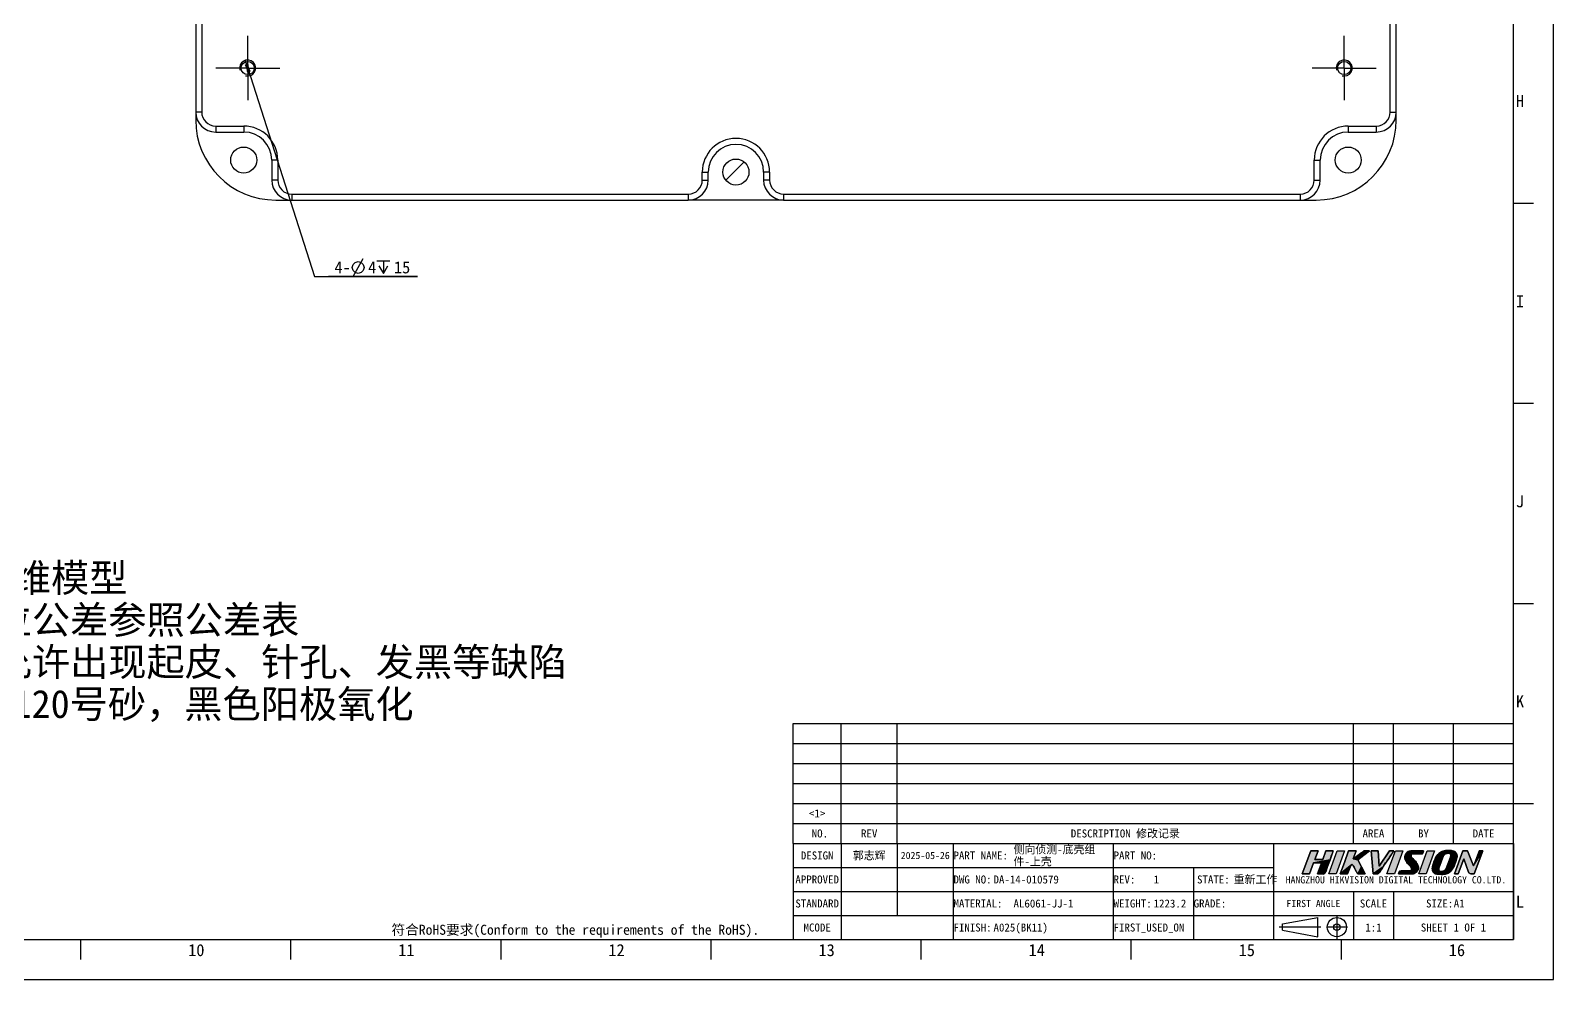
# Model space of a CAD drawing. Header units: millimetres. Extents: x 0 to 841, y 0 to 594.
# Drawn here: x 460.4 to 841, y 0 to 237.1 of the extents above; entities that cross this region are included whole.
import ezdxf
from ezdxf.enums import TextEntityAlignment as Align

# ---------------------------------------------------------------- set-up
doc = ezdxf.new("R2010")
doc.units = ezdxf.units.MM
doc.header["$LTSCALE"] = 46.255
doc.linetypes.add('CENTER', pattern=[0.6, 0.375, -0.075, 0.075, -0.075])
doc.linetypes.add('PHANTOM', pattern=[0.8, 0.45, -0.05, 0.1, -0.05, 0.1, -0.05])
doc.layers.get('0').update_dxf_attribs({"linetype": 'CONTINUOUS'})
for name, color, linetype in [('03_ALL_AXES', 7, 'CONTINUOUS'), ('09_ALL_ROUNDS', 7, 'CONTINUOUS'), ('10_ALL_CHAMFER', 7, 'CONTINUOUS'), ('11_ALL_COSMETICS', 7, 'CONTINUOUS'), ('20_ALL_FEATURES', 7, 'CONTINUOUS'), ('50_ALL_DETAILS', 7, 'CONTINUOUS'), ('51__DRAFT_DIMS', 7, 'CONTINUOUS'), ('DEFAULT_1', 7, 'CENTER')]:
    doc.layers.add(name, color=color, linetype=linetype)
doc.styles.get("Standard").update_dxf_attribs({"font": 'simfang.ttf'})
doc.styles.add('TEXTSTYLE_2', font='simfang.ttf')
doc.styles.add('TEXTSTYLE_4', font='simfang.ttf')
doc.styles.add('TEXTSTYLE_5', font='simfang.ttf')
doc.styles.add('TEXTSTYLE_6', font='simfang.ttf')
doc.dimstyles.new('DIMSTYLE_7', dxfattribs={"dimtxt": 3, "dimasz": 3, "dimexe": 2.5, "dimexo": 0.5, "dimtad": 1, "dimdsep": 46, "dimtxsty": 'Standard', "dimblk": '_FILLED', "dimblk1": '_FILLED', "dimblk2": '_FILLED', "dimcen": 0.09, "dimclrt": 3, "dimazin": 2, "dimtp": 0.1, "dimtm": 0.1, "dimtfac": 1, "dimtmove": 0, "dimatfit": 2, "dimldrblk": '_FILLED', "dimfxl": 0, "dimtolj": 1, "dimarcsym": 0})

# ---------------------------------------------------------------- blocks, each defined once
blk = doc.blocks.new('LOGO_BL0', base_point=(800.77, 29.27))
for color, points in [(1, [(783.32, 29.97), (784.11, 32.15), (785.95, 32.14), (785.16, 29.95), (781.06, 29.12), (780.04, 26.39), (778.2, 26.39), (780.33, 32.15), (782.18, 32.15), (781.38, 29.98)]), (1, [(790.93, 30.14), (790.94, 30.14), (790.95, 30.15), (790.95, 30.15), (790.96, 30.15), (790.97, 30.15), (792.12, 29.93), (793.03, 28.16), (792.07, 26.45), (792.04, 26.48), (792.02, 26.5), (791.98, 26.55), (791.95, 26.59), (791.92, 26.63), (791.89, 26.68), (791.81, 26.82), (791.72, 26.96), (791.62, 27.14), (791.52, 27.32), (791.43, 27.51), (791.34, 27.7), (791.25, 27.89), (791.14, 28.12), (791.02, 28.34), (790.97, 28.43), (790.92, 28.51), (790.86, 28.59), (790.8, 28.66), (790.78, 28.68), (790.76, 28.69), (790.74, 28.7), (790.72, 28.71), (790.7, 28.72), (790.68, 28.73), (790.66, 28.73), (790.63, 28.73), (790.61, 28.72), (790.59, 28.72), (790.57, 28.71), (790.55, 28.7), (790.52, 28.69), (790.49, 28.67), (787.68, 26.38), (788.74, 29.26), (789.8, 32.15), (790.73, 32.15), (791.65, 32.15), (790.91, 30.15), (790.92, 30.15)]), (1, [(795.01, 32.15), (793.56, 31.04), (792.12, 29.93), (790.97, 30.15), (790.98, 30.15), (790.99, 30.16), (790.99, 30.16), (791.01, 30.17), (791.02, 30.17), (791.03, 30.18), (791.2, 30.29), (791.36, 30.42), (791.52, 30.54), (791.96, 30.88), (792.39, 31.21), (792.81, 31.54), (793.22, 31.86), (793.59, 32.15), (794.3, 32.15)]), (7, [(798.8, 28.74), (798.44, 28.19), (795.9, 26.38), (795.4, 32.16), (797.15, 32.15), (797.46, 28.34), (799.98, 32.14), (801.1, 32.14), (800.71, 31.57), (799.81, 30.25)]), (7, [(805.43, 30.71), (805.46, 30.65), (803.84, 30.55), (803.85, 30.69), (805.41, 30.77)]), (7, [(805.49, 30.6), (805.52, 30.54), (803.85, 30.4), (803.84, 30.55), (805.46, 30.65)]), (7, [(805.4, 30.83), (805.41, 30.77), (803.85, 30.69), (803.86, 30.82), (805.39, 30.9)]), (7, [(805.6, 30.45), (805.78, 30.27), (805.96, 30.1), (806.13, 29.92), (806.31, 29.74), (806.48, 29.55), (806.64, 29.36), (806.79, 29.17), (806.92, 28.96), (807.04, 28.74), (804.93, 28.57), (804.66, 28.86), (804.51, 29.03), (804.37, 29.21), (804.23, 29.39), (804.15, 29.52), (804.07, 29.66), (804, 29.79), (803.94, 29.94), (803.9, 30.09), (803.87, 30.24), (803.85, 30.4), (805.52, 30.54), (805.56, 30.49)]), (7, [(805.39, 30.96), (805.39, 30.9), (803.86, 30.82), (803.89, 30.95), (805.41, 31.08), (805.39, 31.02)]), (7, [(805.43, 31.13), (805.41, 31.08), (803.89, 30.95), (803.93, 31.08), (805.45, 31.17)]), (7, [(805.48, 31.22), (805.45, 31.17), (803.93, 31.08), (803.97, 31.21), (805.6, 31.32), (805.56, 31.29), (805.52, 31.26)]), (7, [(805.66, 31.36), (805.6, 31.32), (803.97, 31.21), (804.03, 31.33), (805.96, 31.42), (805.9, 31.42), (805.84, 31.41), (805.77, 31.4), (805.71, 31.38)]), (7, [(805.23, 32.13), (805.32, 32.13), (808.53, 32.13), (808.4, 31.78), (808.26, 31.43), (806.02, 31.43), (805.96, 31.42), (804.03, 31.33), (804.1, 31.44), (804.18, 31.55), (804.27, 31.65), (804.36, 31.74), (804.46, 31.82), (804.58, 31.89), (804.7, 31.96), (804.83, 32.02), (804.96, 32.06), (805.05, 32.09), (805.14, 32.11)]), (7, [(813.41, 30.68), (813.36, 30.58), (812.85, 29.2), (812.35, 27.82), (810.71, 27.75), (810.73, 28.02), (810.77, 28.28), (810.83, 28.55), (810.98, 29.1), (811.17, 29.63), (811.39, 30.13), (811.51, 30.38), (811.64, 30.62), (813.51, 30.88), (813.46, 30.78)]), (7, [(813.57, 30.97), (813.51, 30.88), (811.64, 30.62), (811.84, 30.92), (813.7, 31.15), (813.63, 31.06)]), (7, [(813.78, 31.23), (813.7, 31.15), (811.84, 30.92), (812.07, 31.21), (814.09, 31.45), (814.01, 31.41), (813.94, 31.36), (813.86, 31.31)]), (7, [(814.18, 31.49), (814.09, 31.45), (812.07, 31.21), (812.33, 31.47), (814.44, 31.53), (814.35, 31.53), (814.27, 31.51)]), (7, [(816.6, 31.72), (816.69, 31.6), (812.33, 31.47), (812.63, 31.71), (816.5, 31.82)]), (7, [(814.9, 31.54), (814.44, 31.53), (812.33, 31.47), (816.69, 31.6), (816.77, 31.48), (816.83, 31.32), (816.87, 31.15), (816.89, 30.97), (816.89, 30.79), (816.88, 30.61), (816.86, 30.43), (814.15, 27.74), (815.24, 30.58), (815.26, 30.67), (815.29, 30.75), (815.31, 30.84), (815.32, 30.93), (815.32, 30.99), (815.32, 31.05), (815.32, 31.12), (815.31, 31.18), (815.3, 31.24), (815.28, 31.28), (815.27, 31.32), (815.25, 31.36), (815.22, 31.39), (815.19, 31.43), (815.16, 31.46), (815.12, 31.48), (815.08, 31.5), (815.04, 31.52), (814.99, 31.53), (814.95, 31.54)]), (7, [(816.37, 31.92), (816.5, 31.82), (812.63, 31.71), (812.97, 31.91), (816.07, 32.07), (816.22, 32)]), (7, [(815.69, 32.17), (815.88, 32.13), (816.07, 32.07), (812.97, 31.91), (813.33, 32.07), (813.67, 32.17), (815.49, 32.21)]), (7, [(814.74, 32.27), (815.12, 32.25), (815.49, 32.21), (813.67, 32.17), (814.02, 32.23), (814.38, 32.26)]), (7, [(819.48, 32.17), (820.96, 28.43), (823.34, 32.17), (821.2, 26.4), (820.3, 26.4), (820.26, 26.4), (820.22, 26.41), (820.18, 26.42), (820.14, 26.44), (820.1, 26.46), (820.06, 26.48), (820.03, 26.51), (819.99, 26.54), (819.96, 26.57), (819.93, 26.6), (819.9, 26.63), (819.87, 26.68), (819.84, 26.73), (819.81, 26.77), (819.79, 26.82), (819.77, 26.87), (818.56, 30.17), (817.19, 26.39), (816.22, 26.39), (818.3, 32.17)]), (1, [(781.06, 29.12), (785.16, 29.95), (784.56, 28.28), (781.99, 26.38), (783.01, 29.11)]), (1, [(783.64, 26.39), (783.6, 26.37), (781.99, 26.38), (784.56, 28.28), (784.36, 27.74), (784.18, 27.19), (784.16, 27.11), (784.13, 27.03), (784.09, 26.94), (784.06, 26.86), (784.02, 26.79), (783.97, 26.71), (783.92, 26.64), (783.87, 26.57), (783.8, 26.5), (783.77, 26.47), (783.74, 26.45), (783.71, 26.42), (783.68, 26.4)]), (1, [(790.35, 28.51), (789.53, 26.38), (788.6, 26.38), (787.68, 26.38), (790.49, 28.67), (790.47, 28.64), (790.44, 28.62), (790.42, 28.59), (790.39, 28.56), (790.37, 28.54)]), (1, [(792.07, 26.45), (793.03, 28.16), (793.95, 26.38), (792.29, 26.38), (792.25, 26.39), (792.21, 26.39), (792.17, 26.4), (792.14, 26.41), (792.1, 26.43)]), (7, [(797.17, 26.43), (797.09, 26.38), (795.9, 26.38), (798.44, 28.19), (798.09, 27.62), (797.99, 27.45), (797.88, 27.27), (797.76, 27.11), (797.64, 26.94), (797.51, 26.78), (797.38, 26.63), (797.31, 26.56), (797.24, 26.49)]), (7, [(806.69, 26.8), (806.58, 26.71), (802.22, 26.4), (802.35, 26.76), (806.95, 27.08), (806.87, 26.98), (806.78, 26.88)]), (7, [(805.89, 26.4), (805.78, 26.4), (802.22, 26.4), (806.58, 26.71), (806.46, 26.63), (806.34, 26.56), (806.21, 26.5), (806.1, 26.46), (806, 26.42)]), (7, [(804.37, 27.13), (805.03, 27.13), (806.95, 27.08), (802.35, 26.76), (802.49, 27.12)]), (7, [(807.11, 28.59), (807.17, 28.44), (807.21, 28.28), (807.24, 28.13), (807.25, 27.97), (807.24, 27.83), (807.22, 27.69), (807.18, 27.55), (807.14, 27.42), (807.08, 27.29), (807.02, 27.18), (806.95, 27.08), (805.03, 27.13), (805.08, 27.14), (805.13, 27.14), (805.18, 27.15), (805.23, 27.17), (805.28, 27.19), (805.33, 27.21), (805.37, 27.25), (805.4, 27.28), (805.44, 27.33), (805.46, 27.37), (805.48, 27.42), (805.5, 27.48), (805.51, 27.53), (805.51, 27.59), (805.51, 27.66), (805.51, 27.72), (805.49, 27.78), (805.48, 27.85), (805.45, 27.91), (805.42, 27.99), (805.37, 28.07), (805.32, 28.15), (805.27, 28.22), (805.21, 28.29), (804.93, 28.57), (807.04, 28.74)]), (7, [(812.34, 27.77), (812.33, 27.74), (810.72, 27.47), (810.71, 27.75), (812.35, 27.82), (812.34, 27.81), (812.34, 27.81), (812.34, 27.8)]), (7, [(812.31, 27.48), (812.32, 27.46), (810.76, 27.24), (810.72, 27.47), (812.33, 27.74), (812.32, 27.7), (812.32, 27.68), (812.32, 27.66), (812.32, 27.63), (812.31, 27.6), (812.31, 27.57), (812.31, 27.53), (812.31, 27.5)]), (7, [(812.36, 27.25), (812.37, 27.23), (810.83, 27.02), (810.76, 27.24), (812.32, 27.46), (812.32, 27.43), (812.32, 27.41), (812.32, 27.39), (812.33, 27.37), (812.33, 27.35), (812.33, 27.33), (812.34, 27.32), (812.34, 27.3), (812.35, 27.29), (812.35, 27.27), (812.36, 27.26)]), (7, [(812.59, 27.02), (812.6, 27.02), (810.93, 26.82), (810.83, 27.02), (812.37, 27.23), (812.37, 27.22), (812.38, 27.21), (812.38, 27.2), (812.39, 27.19), (812.39, 27.18), (812.4, 27.17), (812.41, 27.16), (812.41, 27.15), (812.42, 27.14), (812.43, 27.14), (812.43, 27.13), (812.44, 27.12), (812.45, 27.11), (812.46, 27.1), (812.47, 27.09), (812.48, 27.08), (812.49, 27.08), (812.5, 27.07), (812.51, 27.06), (812.52, 27.06), (812.53, 27.05), (812.54, 27.04), (812.55, 27.04), (812.56, 27.03), (812.58, 27.03)]), (7, [(813.08, 26.99), (813.1, 26.99), (813.11, 26.99), (815.14, 26.93), (814.92, 26.75), (814.68, 26.6), (814.47, 26.5), (811.43, 26.41), (811.24, 26.51), (811.07, 26.64), (810.93, 26.82), (812.6, 27.02), (812.62, 27.01), (812.63, 27.01), (812.65, 27.01), (812.66, 27), (812.68, 27), (812.69, 27), (812.71, 27), (812.73, 26.99), (812.74, 26.99), (812.76, 26.99), (812.78, 26.99), (812.79, 26.99), (812.84, 26.99), (812.91, 26.99), (812.97, 26.99), (813.01, 26.99), (813.02, 26.99), (813.06, 26.99), (813.07, 26.99), (813.07, 26.99)]), (7, [(813.24, 27.01), (815.34, 27.12), (815.14, 26.93), (813.11, 26.99), (813.13, 26.99), (813.14, 27), (813.19, 27), (813.21, 27.01)]), (7, [(815.86, 27.81), (815.7, 27.57), (815.53, 27.34), (815.34, 27.12), (813.24, 27.01), (813.26, 27.02), (813.29, 27.02), (813.32, 27.03), (813.36, 27.04), (813.39, 27.06), (813.42, 27.07), (813.46, 27.08), (813.5, 27.1), (813.55, 27.13), (813.6, 27.15), (813.64, 27.18), (813.69, 27.2), (813.72, 27.23), (813.76, 27.25), (813.79, 27.28), (813.83, 27.3), (813.86, 27.33), (813.88, 27.35), (813.91, 27.38), (813.93, 27.4), (813.96, 27.43), (813.98, 27.45), (814, 27.47), (814.01, 27.5), (814.03, 27.52), (814.05, 27.54), (814.06, 27.57), (814.08, 27.59), (814.09, 27.62), (814.11, 27.64), (814.12, 27.67), (814.13, 27.69), (814.13, 27.7), (814.14, 27.72), (814.15, 27.74), (816.86, 30.43), (816.79, 30.1), (816.71, 29.77), (816.61, 29.46), (816.49, 29.15), (816.37, 28.84), (816.26, 28.58), (816.14, 28.32), (816.01, 28.06)]), (7, [(814.25, 26.42), (814.02, 26.36), (813.79, 26.31), (813.52, 26.28), (813.24, 26.27), (812.96, 26.27), (812.09, 26.29), (811.87, 26.31), (811.65, 26.35), (811.43, 26.41), (814.47, 26.5)])]:
    blk.add_hatch(color=color).paths.add_polyline_path(points)
at = {"color": 1}
for p, q in [((780.33, 32.15), (778.2, 26.39)), ((782.18, 32.15), (780.33, 32.15)), ((781.38, 29.98), (782.18, 32.15)), ((784.11, 32.15), (783.32, 29.97)), ((785.95, 32.14), (784.11, 32.15)), ((784.82, 26.38), (786.94, 32.15)), ((788.79, 32.15), (786.67, 26.38)), ((786.94, 32.15), (788.79, 32.15)), ((789.8, 32.15), (788.74, 29.26)), ((790.73, 32.15), (789.8, 32.15)), ((791.65, 32.15), (790.73, 32.15)), ((790.91, 30.15), (791.65, 32.15)), ((792.12, 29.93), (793.56, 31.04)), ((793.56, 31.04), (795.01, 32.15)), ((794.3, 32.15), (793.59, 32.15)), ((795.01, 32.15), (794.3, 32.15)), ((780.04, 26.39), (781.06, 29.12)), ((781.06, 29.12), (783.01, 29.11)), ((783.32, 29.97), (781.38, 29.98)), ((783.01, 29.11), (781.99, 26.38)), ((788.74, 29.26), (787.68, 26.38)), ((789.6, 26.58), (789.66, 26.72)), ((789.66, 26.72), (789.79, 27.06)), ((793.03, 28.16), (792.12, 29.93)), ((793.95, 26.38), (793.03, 28.16)), ((778.2, 26.39), (780.04, 26.39)), ((781.99, 26.38), (783.6, 26.37)), ((786.67, 26.38), (784.82, 26.38)), ((787.68, 26.38), (788.6, 26.38)), ((788.6, 26.38), (789.53, 26.38)), ((789.53, 26.4), (789.55, 26.44)), ((789.55, 26.44), (789.56, 26.48)), ((789.56, 26.48), (789.6, 26.58)), ((792.29, 26.38), (793.95, 26.38))]:
    blk.add_line(p, q, dxfattribs=at)
at = {"color": 7}
for p, q in [((795.4, 32.16), (795.9, 26.38)), ((797.15, 32.15), (795.4, 32.16)), ((797.46, 28.34), (797.15, 32.15)), ((799.98, 32.14), (797.46, 28.34)), ((799.38, 26.38), (801.5, 32.15)), ((801.1, 32.14), (799.98, 32.14)), ((803.35, 32.15), (801.22, 26.38)), ((801.5, 32.15), (803.35, 32.15)), ((808.53, 32.13), (805.32, 32.13)), ((806.02, 31.43), (808.26, 31.43)), ((807.31, 26.38), (809.43, 32.15)), ((808.26, 31.43), (808.4, 31.78)), ((808.4, 31.78), (808.53, 32.13)), ((811.28, 32.15), (809.15, 26.38)), ((809.43, 32.15), (811.28, 32.15)), ((812.85, 29.2), (813.36, 30.58)), ((815.24, 30.58), (814.15, 27.74)), ((814.44, 31.53), (814.9, 31.54)), ((818.3, 32.17), (816.22, 26.39)), ((819.48, 32.17), (818.3, 32.17)), ((820.96, 28.43), (819.48, 32.17)), ((822.38, 32.17), (820.96, 28.43)), ((821.2, 26.4), (823.34, 32.17)), ((823.34, 32.17), (822.38, 32.17)), ((790.35, 28.51), (789.53, 26.38)), ((802.35, 26.76), (802.22, 26.4)), ((802.49, 27.12), (802.35, 26.76)), ((812.35, 27.82), (812.85, 29.2)), ((812.84, 26.99), (812.79, 26.99)), ((812.91, 26.99), (812.84, 26.99)), ((812.97, 26.99), (812.91, 26.99)), ((813.01, 26.99), (812.97, 26.99)), ((813.01, 26.99), (813.02, 26.99)), ((813.06, 26.99), (813.02, 26.99)), ((813.07, 26.99), (813.06, 26.99)), ((813.07, 26.99), (813.07, 26.99)), ((813.14, 27), (813.19, 27)), ((817.19, 26.39), (818.56, 30.17)), ((818.56, 30.17), (819.77, 26.87)), ((795.9, 26.38), (797.09, 26.38)), ((801.22, 26.38), (799.38, 26.38)), ((802.22, 26.4), (805.78, 26.4)), ((809.15, 26.38), (807.31, 26.38)), ((812.09, 26.29), (812.96, 26.27)), ((816.22, 26.39), (817.19, 26.39)), ((820.3, 26.4), (821.2, 26.4))]:
    blk.add_line(p, q, dxfattribs=at)
at = {"color": 1}
for points in [[(783.32, 29.97), (784.11, 32.15), (785.95, 32.14), (785.16, 29.95), (781.06, 29.12), (780.04, 26.39), (778.2, 26.39), (780.33, 32.15), (782.18, 32.15), (781.38, 29.98), (783.32, 29.97)], [(790.93, 30.14), (790.94, 30.14), (790.95, 30.15), (790.95, 30.15), (790.96, 30.15), (790.97, 30.15), (792.12, 29.93), (793.03, 28.16), (792.07, 26.45), (792.04, 26.48), (792.02, 26.5), (791.98, 26.55), (791.95, 26.59), (791.92, 26.63), (791.89, 26.68), (791.81, 26.82), (791.72, 26.96), (791.62, 27.14), (791.52, 27.32), (791.43, 27.51), (791.34, 27.7), (791.25, 27.89), (791.14, 28.12), (791.02, 28.34), (790.97, 28.43), (790.92, 28.51), (790.86, 28.59), (790.8, 28.66), (790.78, 28.68), (790.76, 28.69), (790.74, 28.7), (790.72, 28.71), (790.7, 28.72), (790.68, 28.73), (790.66, 28.73), (790.63, 28.73), (790.61, 28.72), (790.59, 28.72), (790.57, 28.71), (790.55, 28.7), (790.52, 28.69), (790.49, 28.67), (787.68, 26.38), (788.74, 29.26), (789.8, 32.15), (790.73, 32.15), (791.65, 32.15), (790.91, 30.15), (790.92, 30.15), (790.93, 30.14)], [(795.01, 32.15), (793.56, 31.04), (792.12, 29.93), (790.97, 30.15), (790.98, 30.15), (790.99, 30.16), (790.99, 30.16), (791.01, 30.17), (791.02, 30.17), (791.03, 30.18), (791.2, 30.29), (791.36, 30.42), (791.52, 30.54), (791.96, 30.88), (792.39, 31.21), (792.81, 31.54), (793.22, 31.86), (793.59, 32.15), (794.3, 32.15), (795.01, 32.15)], [(781.06, 29.12), (785.16, 29.95), (784.56, 28.28), (781.99, 26.38), (783.01, 29.11), (781.06, 29.12)], [(783.64, 26.39), (783.6, 26.37), (781.99, 26.38), (784.56, 28.28), (784.36, 27.74), (784.18, 27.19), (784.16, 27.11), (784.13, 27.03), (784.09, 26.94), (784.06, 26.86), (784.02, 26.79), (783.97, 26.71), (783.92, 26.64), (783.87, 26.57), (783.8, 26.5), (783.77, 26.47), (783.74, 26.45), (783.71, 26.42), (783.68, 26.4), (783.64, 26.39)], [(790.35, 28.51), (789.53, 26.38), (788.6, 26.38), (787.68, 26.38), (790.49, 28.67), (790.47, 28.64), (790.44, 28.62), (790.42, 28.59), (790.39, 28.56), (790.37, 28.54), (790.35, 28.51)], [(792.07, 26.45), (793.03, 28.16), (793.95, 26.38), (792.29, 26.38), (792.25, 26.39), (792.21, 26.39), (792.17, 26.4), (792.14, 26.41), (792.1, 26.43), (792.07, 26.45)]]:
    blk.add_lwpolyline(points, dxfattribs=at)
at = {"color": 7}
for points in [[(798.8, 28.74), (798.44, 28.19), (795.9, 26.38), (795.4, 32.16), (797.15, 32.15), (797.46, 28.34), (799.98, 32.14), (801.1, 32.14), (800.71, 31.57), (799.81, 30.25), (798.8, 28.74)], [(805.43, 30.71), (805.46, 30.65), (803.84, 30.55), (803.85, 30.69), (805.41, 30.77), (805.43, 30.71)], [(805.49, 30.6), (805.52, 30.54), (803.85, 30.4), (803.84, 30.55), (805.46, 30.65), (805.49, 30.6)], [(805.4, 30.83), (805.41, 30.77), (803.85, 30.69), (803.86, 30.82), (805.39, 30.9), (805.4, 30.83)], [(805.6, 30.45), (805.78, 30.27), (805.96, 30.1), (806.13, 29.92), (806.31, 29.74), (806.48, 29.55), (806.64, 29.36), (806.79, 29.17), (806.92, 28.96), (807.04, 28.74), (804.93, 28.57), (804.66, 28.86), (804.51, 29.03), (804.37, 29.21), (804.23, 29.39), (804.15, 29.52), (804.07, 29.66), (804, 29.79), (803.94, 29.94), (803.9, 30.09), (803.87, 30.24), (803.85, 30.4), (805.52, 30.54), (805.56, 30.49), (805.6, 30.45)], [(805.39, 30.96), (805.39, 30.9), (803.86, 30.82), (803.89, 30.95), (805.41, 31.08), (805.39, 31.02), (805.39, 30.96)], [(805.43, 31.13), (805.41, 31.08), (803.89, 30.95), (803.93, 31.08), (805.45, 31.17), (805.43, 31.13)], [(805.48, 31.22), (805.45, 31.17), (803.93, 31.08), (803.97, 31.21), (805.6, 31.32), (805.56, 31.29), (805.52, 31.26), (805.48, 31.22)], [(805.66, 31.36), (805.6, 31.32), (803.97, 31.21), (804.03, 31.33), (805.96, 31.42), (805.9, 31.42), (805.84, 31.41), (805.77, 31.4), (805.71, 31.38), (805.66, 31.36)], [(805.23, 32.13), (805.32, 32.13), (808.53, 32.13), (808.4, 31.78), (808.26, 31.43), (806.02, 31.43), (805.96, 31.42), (804.03, 31.33), (804.1, 31.44), (804.18, 31.55), (804.27, 31.65), (804.36, 31.74), (804.46, 31.82), (804.58, 31.89), (804.7, 31.96), (804.83, 32.02), (804.96, 32.06), (805.05, 32.09), (805.14, 32.11), (805.23, 32.13)], [(813.41, 30.68), (813.36, 30.58), (812.85, 29.2), (812.35, 27.82), (810.71, 27.75), (810.73, 28.02), (810.77, 28.28), (810.83, 28.55), (810.98, 29.1), (811.17, 29.63), (811.39, 30.13), (811.51, 30.38), (811.64, 30.62), (813.51, 30.88), (813.46, 30.78), (813.41, 30.68)], [(813.57, 30.97), (813.51, 30.88), (811.64, 30.62), (811.84, 30.92), (813.7, 31.15), (813.63, 31.06), (813.57, 30.97)], [(813.78, 31.23), (813.7, 31.15), (811.84, 30.92), (812.07, 31.21), (814.09, 31.45), (814.01, 31.41), (813.94, 31.36), (813.86, 31.31), (813.78, 31.23)], [(814.18, 31.49), (814.09, 31.45), (812.07, 31.21), (812.33, 31.47), (814.44, 31.53), (814.35, 31.53), (814.27, 31.51), (814.18, 31.49)], [(816.6, 31.72), (816.69, 31.6), (812.33, 31.47), (812.63, 31.71), (816.5, 31.82), (816.6, 31.72)], [(814.9, 31.54), (814.44, 31.53), (812.33, 31.47), (816.69, 31.6), (816.77, 31.48), (816.83, 31.32), (816.87, 31.15), (816.89, 30.97), (816.89, 30.79), (816.88, 30.61), (816.86, 30.43), (814.15, 27.74), (815.24, 30.58), (815.26, 30.67), (815.29, 30.75), (815.31, 30.84), (815.32, 30.93), (815.32, 30.99), (815.32, 31.05), (815.32, 31.12), (815.31, 31.18), (815.3, 31.24), (815.28, 31.28), (815.27, 31.32), (815.25, 31.36), (815.22, 31.39), (815.19, 31.43), (815.16, 31.46), (815.12, 31.48), (815.08, 31.5), (815.04, 31.52), (814.99, 31.53), (814.95, 31.54), (814.9, 31.54)], [(816.37, 31.92), (816.5, 31.82), (812.63, 31.71), (812.97, 31.91), (816.07, 32.07), (816.22, 32), (816.37, 31.92)], [(815.69, 32.17), (815.88, 32.13), (816.07, 32.07), (812.97, 31.91), (813.33, 32.07), (813.67, 32.17), (815.49, 32.21), (815.69, 32.17)], [(814.74, 32.27), (815.12, 32.25), (815.49, 32.21), (813.67, 32.17), (814.02, 32.23), (814.38, 32.26), (814.74, 32.27)], [(819.48, 32.17), (820.96, 28.43), (823.34, 32.17), (821.2, 26.4), (820.3, 26.4), (820.26, 26.4), (820.22, 26.41), (820.18, 26.42), (820.14, 26.44), (820.1, 26.46), (820.06, 26.48), (820.03, 26.51), (819.99, 26.54), (819.96, 26.57), (819.93, 26.6), (819.9, 26.63), (819.87, 26.68), (819.84, 26.73), (819.81, 26.77), (819.79, 26.82), (819.77, 26.87), (818.56, 30.17), (817.19, 26.39), (816.22, 26.39), (818.3, 32.17), (819.48, 32.17)], [(797.17, 26.43), (797.09, 26.38), (795.9, 26.38), (798.44, 28.19), (798.09, 27.62), (797.99, 27.45), (797.88, 27.27), (797.76, 27.11), (797.64, 26.94), (797.51, 26.78), (797.38, 26.63), (797.31, 26.56), (797.24, 26.49), (797.17, 26.43)], [(806.69, 26.8), (806.58, 26.71), (802.22, 26.4), (802.35, 26.76), (806.95, 27.08), (806.87, 26.98), (806.78, 26.88), (806.69, 26.8)], [(805.89, 26.4), (805.78, 26.4), (802.22, 26.4), (806.58, 26.71), (806.46, 26.63), (806.34, 26.56), (806.21, 26.5), (806.1, 26.46), (806, 26.42), (805.89, 26.4)], [(804.37, 27.13), (805.03, 27.13), (806.95, 27.08), (802.35, 26.76), (802.49, 27.12), (804.37, 27.13)], [(807.11, 28.59), (807.17, 28.44), (807.21, 28.28), (807.24, 28.13), (807.25, 27.97), (807.24, 27.83), (807.22, 27.69), (807.18, 27.55), (807.14, 27.42), (807.08, 27.29), (807.02, 27.18), (806.95, 27.08), (805.03, 27.13), (805.08, 27.14), (805.13, 27.14), (805.18, 27.15), (805.23, 27.17), (805.28, 27.19), (805.33, 27.21), (805.37, 27.25), (805.4, 27.28), (805.44, 27.33), (805.46, 27.37), (805.48, 27.42), (805.5, 27.48), (805.51, 27.53), (805.51, 27.59), (805.51, 27.66), (805.51, 27.72), (805.49, 27.78), (805.48, 27.85), (805.45, 27.91), (805.42, 27.99), (805.37, 28.07), (805.32, 28.15), (805.27, 28.22), (805.21, 28.29), (804.93, 28.57), (807.04, 28.74), (807.11, 28.59)], [(812.34, 27.77), (812.33, 27.74), (810.72, 27.47), (810.71, 27.75), (812.35, 27.82), (812.34, 27.81), (812.34, 27.81), (812.34, 27.8), (812.34, 27.77)], [(812.31, 27.48), (812.32, 27.46), (810.76, 27.24), (810.72, 27.47), (812.33, 27.74), (812.32, 27.7), (812.32, 27.68), (812.32, 27.66), (812.32, 27.63), (812.31, 27.6), (812.31, 27.57), (812.31, 27.53), (812.31, 27.5), (812.31, 27.48)], [(812.36, 27.25), (812.37, 27.23), (810.83, 27.02), (810.76, 27.24), (812.32, 27.46), (812.32, 27.43), (812.32, 27.41), (812.32, 27.39), (812.33, 27.37), (812.33, 27.35), (812.33, 27.33), (812.34, 27.32), (812.34, 27.3), (812.35, 27.29), (812.35, 27.27), (812.36, 27.26), (812.36, 27.25)], [(812.59, 27.02), (812.6, 27.02), (810.93, 26.82), (810.83, 27.02), (812.37, 27.23), (812.37, 27.22), (812.38, 27.21), (812.38, 27.2), (812.39, 27.19), (812.39, 27.18), (812.4, 27.17), (812.41, 27.16), (812.41, 27.15), (812.42, 27.14), (812.43, 27.14), (812.43, 27.13), (812.44, 27.12), (812.45, 27.11), (812.46, 27.1), (812.47, 27.09), (812.48, 27.08), (812.49, 27.08), (812.5, 27.07), (812.51, 27.06), (812.52, 27.06), (812.53, 27.05), (812.54, 27.04), (812.55, 27.04), (812.56, 27.03), (812.58, 27.03), (812.59, 27.02)], [(813.08, 26.99), (813.1, 26.99), (813.11, 26.99), (815.14, 26.93), (814.92, 26.75), (814.68, 26.6), (814.47, 26.5), (811.43, 26.41), (811.24, 26.51), (811.07, 26.64), (810.93, 26.82), (812.6, 27.02), (812.62, 27.01), (812.63, 27.01), (812.65, 27.01), (812.66, 27), (812.68, 27), (812.69, 27), (812.71, 27), (812.73, 26.99), (812.74, 26.99), (812.76, 26.99), (812.78, 26.99), (812.79, 26.99), (812.84, 26.99), (812.91, 26.99), (812.97, 26.99), (813.01, 26.99), (813.02, 26.99), (813.06, 26.99), (813.07, 26.99), (813.07, 26.99), (813.08, 26.99)], [(813.24, 27.01), (815.34, 27.12), (815.14, 26.93), (813.11, 26.99), (813.13, 26.99), (813.14, 27), (813.19, 27), (813.21, 27.01), (813.24, 27.01)], [(815.86, 27.81), (815.7, 27.57), (815.53, 27.34), (815.34, 27.12), (813.24, 27.01), (813.26, 27.02), (813.29, 27.02), (813.32, 27.03), (813.36, 27.04), (813.39, 27.06), (813.42, 27.07), (813.46, 27.08), (813.5, 27.1), (813.55, 27.13), (813.6, 27.15), (813.64, 27.18), (813.69, 27.2), (813.72, 27.23), (813.76, 27.25), (813.79, 27.28), (813.83, 27.3), (813.86, 27.33), (813.88, 27.35), (813.91, 27.38), (813.93, 27.4), (813.96, 27.43), (813.98, 27.45), (814, 27.47), (814.01, 27.5), (814.03, 27.52), (814.05, 27.54), (814.06, 27.57), (814.08, 27.59), (814.09, 27.62), (814.11, 27.64), (814.12, 27.67), (814.13, 27.69), (814.13, 27.7), (814.14, 27.72), (814.15, 27.74), (816.86, 30.43), (816.79, 30.1), (816.71, 29.77), (816.61, 29.46), (816.49, 29.15), (816.37, 28.84), (816.26, 28.58), (816.14, 28.32), (816.01, 28.06), (815.86, 27.81)], [(814.25, 26.42), (814.02, 26.36), (813.79, 26.31), (813.52, 26.28), (813.24, 26.27), (812.96, 26.27), (812.09, 26.29), (811.87, 26.31), (811.65, 26.35), (811.43, 26.41), (814.47, 26.5), (814.25, 26.42)]]:
    blk.add_lwpolyline(points, dxfattribs=at)
for centre, radius, start, end in [((812.71, 27.37), 0.371, 217.9546, 227.0807), ((812.71, 27.37), 0.363, 227.1545, 236.8061), ((812.88, 28.47), 1.5, 292.5636, 302.6461), ((813.06, 28.24), 1.21, 311.3256, 318.0722), ((813.16, 28.15), 1.07, 318.0707, 325.7375), ((813.25, 28.09), 0.966, 325.7553, 334.387), ((813.3, 28.06), 0.909, 334.4499, 339.1065)]:
    blk.add_arc(centre, radius, start, end, dxfattribs=at)
at = {"color": 1}
for points, knots in [([(784.18, 27.19), (784.3, 27.56), (784.63, 28.48), (785.22, 30.13), (785.69, 31.41), (785.95, 32.14)], [0, 0, 0, 0, 0.219321, 0.556058, 1, 1, 1, 1]), ([(793.59, 32.15), (793.47, 32.06), (793.07, 31.74), (792.38, 31.2), (791.65, 30.65), (791.21, 30.28), (791.03, 30.18)], [0, 0, 0, 0, 0.145255, 0.470672, 0.810738, 1, 1, 1, 1]), ([(783.6, 26.37), (783.68, 26.39), (783.96, 26.62), (784.1, 26.94), (784.18, 27.19)], [0, 0, 0, 0, 0.233279, 1, 1, 1, 1]), ([(790.35, 28.51), (790.4, 28.59), (790.5, 28.7), (790.68, 28.75), (790.77, 28.69), (790.8, 28.66)], [0, 0, 0, 0, 0.511805, 0.74117, 1, 1, 1, 1]), ([(790.8, 28.66), (790.89, 28.57), (791.05, 28.31), (791.33, 27.73), (791.54, 27.25), (791.72, 26.96)], [0, 0, 0, 0, 0.200546, 0.459098, 1, 1, 1, 1]), ([(791.03, 30.18), (791.02, 30.17), (790.98, 30.15), (790.94, 30.14), (790.91, 30.15)], [0, 0, 0, 0, 0.336814, 1, 1, 1, 1]), ([(791.72, 26.96), (791.78, 26.86), (791.87, 26.71), (791.99, 26.51), (792.13, 26.4), (792.24, 26.38), (792.29, 26.38)], [0, 0, 0, 0, 0.381358, 0.635744, 0.815034, 1, 1, 1, 1])]:
    blk.add_open_spline(points, degree=3, knots=knots, dxfattribs=at)
at = {"color": 7}
for points, knots in [([(798.09, 27.62), (798.31, 28), (798.89, 28.88), (799.77, 30.19), (800.54, 31.32), (800.97, 31.95), (801.1, 32.14)], [0, 0, 0, 0, 0.244776, 0.578663, 0.873243, 1, 1, 1, 1]), ([(805.32, 32.13), (805.2, 32.13), (804.89, 32.06), (804.42, 31.83), (803.95, 31.32), (803.84, 30.82), (803.84, 30.55)], [0, 0, 0, 0, 0.157818, 0.389305, 0.66219, 1, 1, 1, 1]), ([(803.84, 30.55), (803.84, 30.34), (803.91, 29.93), (804.23, 29.36), (804.68, 28.83), (805.02, 28.48), (805.21, 28.29)], [0, 0, 0, 0, 0.229422, 0.457028, 0.71011, 1, 1, 1, 1]), ([(805.6, 30.45), (805.45, 30.61), (805.29, 30.99), (805.61, 31.39), (805.88, 31.43), (806.02, 31.43)], [0, 0, 0, 0, 0.467819, 0.6931, 1, 1, 1, 1]), ([(807.25, 27.97), (807.25, 28.23), (806.92, 29.24), (806.12, 29.92), (805.6, 30.45)], [0, 0, 0, 0, 0.261963, 1, 1, 1, 1]), ([(814.74, 32.27), (814.27, 32.28), (813.38, 32.18), (812.29, 31.54), (811.72, 30.78), (811.38, 30.13), (811.17, 29.63), (810.97, 29.1), (810.77, 28.39), (810.63, 27.54), (810.98, 26.48), (811.73, 26.3), (812.09, 26.29)], [0, 0, 0, 0, 0.159322, 0.288885, 0.411003, 0.472116, 0.532916, 0.595416, 0.659631, 0.779836, 0.880276, 1, 1, 1, 1]), ([(813.36, 30.58), (813.48, 30.85), (813.73, 31.31), (814.23, 31.53), (814.44, 31.53)], [0, 0, 0, 0, 0.587327, 1, 1, 1, 1]), ([(816.37, 28.84), (816.58, 29.35), (816.89, 30.19), (816.93, 31.32), (816.5, 31.86), (816.04, 32.1), (815.44, 32.23), (814.99, 32.26), (814.74, 32.27)], [0, 0, 0, 0, 0.33298, 0.5439, 0.63186, 0.729674, 0.850113, 1, 1, 1, 1]), ([(814.9, 31.54), (814.99, 31.54), (815.18, 31.49), (815.32, 31.22), (815.33, 30.91), (815.28, 30.7), (815.24, 30.58)], [0, 0, 0, 0, 0.228583, 0.444785, 0.702621, 1, 1, 1, 1]), ([(797.09, 26.38), (797.2, 26.44), (797.58, 26.83), (797.89, 27.27), (798.09, 27.62)], [0, 0, 0, 0, 0.237358, 1, 1, 1, 1]), ([(805.03, 27.13), (804.81, 27.13), (803.96, 27.13), (803.11, 27.13), (802.49, 27.12)], [0, 0, 0, 0, 0.258695, 1, 1, 1, 1]), ([(805.21, 28.29), (805.31, 28.18), (805.47, 27.94), (805.55, 27.55), (805.39, 27.2), (805.15, 27.13), (805.03, 27.13)], [0, 0, 0, 0, 0.30252, 0.553239, 0.763852, 1, 1, 1, 1]), ([(805.78, 26.4), (805.93, 26.4), (806.26, 26.49), (806.72, 26.79), (807.13, 27.29), (807.24, 27.74), (807.25, 27.97)], [0, 0, 0, 0, 0.187428, 0.429926, 0.700262, 1, 1, 1, 1]), ([(812.32, 27.66), (812.32, 27.67), (812.33, 27.72), (812.33, 27.77), (812.34, 27.8)], [0, 0, 0, 0, 0.31812, 1, 1, 1, 1]), ([(812.79, 26.99), (812.79, 26.99), (812.76, 26.99), (812.73, 26.99), (812.71, 27)], [0, 0, 0, 0, 0.171916, 1, 1, 1, 1]), ([(812.96, 26.27), (813.24, 26.27), (813.83, 26.27), (815.32, 26.75), (816.02, 27.97), (816.37, 28.84)], [0, 0, 0, 0, 0.183086, 0.387057, 1, 1, 1, 1]), ([(813.14, 27), (813.12, 26.99), (813.1, 26.99), (813.07, 26.99), (813.07, 26.99)], [0, 0, 0, 0, 0.800556, 1, 1, 1, 1]), ([(819.77, 26.87), (819.8, 26.79), (819.92, 26.57), (820.15, 26.4), (820.3, 26.4)], [0, 0, 0, 0, 0.369054, 1, 1, 1, 1])]:
    blk.add_open_spline(points, degree=3, knots=knots, dxfattribs=at)
for points in [[(812.31, 27.5), (812.31, 27.55), (812.31, 27.61), (812.32, 27.66)], [(812.32, 27.39), (812.32, 27.42), (812.31, 27.46), (812.31, 27.5)], [(812.34, 27.3), (812.33, 27.33), (812.33, 27.36), (812.32, 27.39)], [(812.34, 27.8), (812.34, 27.81), (812.34, 27.81), (812.35, 27.82)], [(812.36, 27.25), (812.35, 27.26), (812.35, 27.28), (812.34, 27.3)], [(812.39, 27.19), (812.38, 27.21), (812.37, 27.23), (812.36, 27.25)], [(812.42, 27.14), (812.41, 27.16), (812.4, 27.18), (812.39, 27.19)], [(812.56, 27.03), (812.54, 27.04), (812.53, 27.05), (812.51, 27.06)], [(812.63, 27.01), (812.61, 27.02), (812.59, 27.02), (812.56, 27.03)], [(812.71, 27), (812.68, 27), (812.66, 27), (812.63, 27.01)], [(813.29, 27.02), (813.25, 27.01), (813.22, 27.01), (813.19, 27)], [(813.46, 27.08), (813.4, 27.06), (813.35, 27.04), (813.29, 27.02)], [(813.86, 27.33), (813.8, 27.28), (813.75, 27.24), (813.69, 27.2)]]:
    blk.add_open_spline(points, degree=3, dxfattribs=at)
at = {"color": 1}
blk.add_solid([(784.82, 26.38), (786.94, 32.15), (786.67, 26.38), (788.79, 32.15)], dxfattribs=at)
at = {"color": 7}
for points in [[(799.38, 26.38), (801.5, 32.15), (801.22, 26.38), (803.35, 32.15)], [(807.31, 26.38), (809.43, 32.15), (809.15, 26.38), (811.28, 32.15)], [(820.96, 28.43), (822.38, 32.17), (823.34, 32.17)]]:
    blk.add_solid(points, dxfattribs=at)
blk = doc.blocks.new('_FILLED')
at = {"color": 0, "linetype": 'ByBlock'}
blk.add_solid([(0, 0), (-1, 0.17), (-1, -0.17)], dxfattribs=at)
blk = doc.blocks.new('*D19')
at = {"layer": '51__DRAFT_DIMS', "color": 4}
for p, q in [((514.09, 229.67), (514.7, 227.76)), ((515.31, 225.86), (514.7, 227.76)), ((514.7, 227.76), (531.38, 175.7)), ((531.38, 175.7), (557.15, 175.7)), ((557.15, 175.7), (534.88, 175.7))]:
    blk.add_line(p, q, dxfattribs=at)
at = {"layer": '51__DRAFT_DIMS', "color": 4, "xscale": 3, "yscale": 3, "zscale": 3}
for p, rotation in [((514.09, 229.67), 107.7616783707), ((515.31, 225.86), 287.7616783707)]:
    blk.add_blockref('_FILLED', p, dxfattribs=dict(at, rotation=rotation))
at = {"layer": '51__DRAFT_DIMS', "color": 3}
for s, p in [('4-', (536.38, 176.45)), ('4', (544.79, 176.45)), ('15', (551.24, 176.45))]:
    blk.add_text(s, height=3, dxfattribs=at).set_placement(p)

msp = doc.modelspace()

# ---------------------------------------------------------------- linework, layer by layer
at = {"color": 7}
for p, q in [((841, 0), (841, 594)), ((831, 10), (831, 584)), ((831, 194), (836, 194)), ((831, 144), (836, 144)), ((831, 94), (836, 94)), ((651, 34), (651, 64)), ((651, 64), (831, 64)), ((663, 34), (663, 64)), ((677, 34), (677, 64)), ((791, 34), (791, 64)), ((801, 34), (801, 64)), ((816, 34), (816, 64)), ((831, 34), (831, 64)), ((651, 59), (831, 59)), ((651, 54), (831, 54)), ((651, 49), (831, 49)), ((651, 44), (831, 44)), ((831, 44), (836, 44)), ((651, 39), (831, 39)), ((651, 34), (831, 34)), ((651, 34), (651, 10)), ((651, 34), (831, 34)), ((663, 34), (663, 10)), ((677, 34), (677, 16)), ((691, 34), (691, 10)), ((731, 34), (731, 10)), ((771, 34), (771, 10)), ((831, 34), (831, 10)), ((651, 28), (771, 28)), ((751, 28), (751, 10)), ((651, 22), (831, 22)), ((791, 22), (791, 10)), ((801, 22), (801, 10)), ((651, 16), (831, 16)), ((773.27, 13.903), (782.069, 15.503)), ((782.069, 10.703), (782.069, 15.503)), ((773.27, 12.303), (773.27, 13.903)), ((773.27, 12.303), (782.069, 10.703)), ((25, 10), (831, 10)), ((473, 5), (473, 10)), ((525.5, 5), (525.5, 10)), ((578, 5), (578, 10)), ((630.5, 5), (630.5, 10)), ((651, 10), (831, 10)), ((683, 5), (683, 10)), ((735.5, 5), (735.5, 10)), ((788, 5), (788, 10)), ((0, 0), (841, 0))]:
    msp.add_line(p, q, dxfattribs=at)
for radius in [2.4, 0.8]:
    msp.add_circle((786.869, 13.103), radius, dxfattribs=at)
at = {"color": 4}
for centre in [(514.704, 227.762), (788.704, 227.762)]:
    msp.add_arc(centre, 2, 255, 195, dxfattribs=at)
at = {"layer": '03_ALL_AXES', "color": 1, "linetype": 'CENTER'}
for p, q in [((514.704, 227.762), (514.704, 235.762)), ((788.704, 227.762), (788.704, 235.762)), ((514.704, 227.762), (506.704, 227.762)), ((514.704, 227.762), (514.704, 219.762)), ((514.704, 227.762), (522.704, 227.762)), ((788.704, 227.762), (780.704, 227.762)), ((788.704, 227.762), (796.704, 227.762)), ((788.704, 227.762), (788.704, 219.762))]:
    msp.add_line(p, q, dxfattribs=at)
at = {"layer": '09_ALL_ROUNDS', "color": 7}
for p, q in [((501.704, 216.762), (501.704, 214.762)), ((801.704, 214.762), (801.704, 216.762)), ((521.704, 194.762), (525.704, 194.762)), ((648.611, 194.762), (624.797, 194.762)), ((777.704, 194.762), (781.704, 194.762))]:
    msp.add_line(p, q, dxfattribs=at)
for centre, start, end in [((521.704, 214.762), 180, 270), ((781.704, 214.762), 270, 360)]:
    msp.add_arc(centre, 20, start, end, dxfattribs=at)
at = {"layer": '10_ALL_CHAMFER', "color": 7}
for p, q in [((501.704, 452.762), (501.704, 216.762)), ((503.204, 452.762), (503.204, 216.762)), ((800.204, 216.762), (800.204, 452.762)), ((801.704, 216.762), (801.704, 452.762)), ((506.704, 213.262), (513.704, 213.262)), ((789.704, 213.262), (796.704, 213.262)), ((506.704, 211.762), (513.704, 211.762)), ((789.704, 211.762), (796.704, 211.762)), ((520.704, 204.762), (520.704, 199.762)), ((522.204, 204.762), (522.204, 199.762)), ((628.297, 199.762), (628.297, 201.762)), ((629.797, 199.762), (629.797, 201.762)), ((643.611, 201.762), (643.611, 199.762)), ((645.111, 201.762), (645.111, 199.762)), ((781.204, 199.762), (781.204, 204.762)), ((782.704, 199.762), (782.704, 204.762)), ((525.704, 196.262), (624.797, 196.262)), ((525.704, 194.762), (624.797, 194.762)), ((648.611, 196.262), (777.704, 196.262)), ((648.611, 194.762), (777.704, 194.762))]:
    msp.add_line(p, q, dxfattribs=at)
at = {"layer": '10_ALL_CHAMFER', "color": 4}
for p, q in [((503.204, 216.762), (501.704, 216.762)), ((506.704, 213.262), (506.704, 211.762)), ((513.704, 213.262), (513.704, 211.762)), ((789.704, 213.262), (789.704, 211.762)), ((796.704, 213.262), (796.704, 211.762)), ((800.204, 216.762), (801.704, 216.762)), ((522.204, 204.762), (520.704, 204.762)), ((628.297, 201.762), (629.797, 201.762)), ((645.111, 201.762), (643.611, 201.762)), ((781.204, 204.762), (782.704, 204.762)), ((522.204, 199.762), (520.704, 199.762)), ((628.297, 199.762), (629.797, 199.762)), ((645.111, 199.762), (643.611, 199.762)), ((781.204, 199.762), (782.704, 199.762)), ((525.704, 196.262), (525.704, 194.762)), ((624.797, 196.262), (624.797, 194.762)), ((648.611, 196.262), (648.611, 194.762)), ((777.704, 196.262), (777.704, 194.762))]:
    msp.add_line(p, q, dxfattribs=at)
at = {"layer": '10_ALL_CHAMFER', "color": 7}
for centre, radius, start, end in [((506.704, 216.762), 5, 180, 270), ((506.704, 216.762), 3.5, 180, 270), ((513.704, 204.762), 8.5, 0, 90), ((789.704, 204.762), 8.5, 90, 180), ((796.704, 216.762), 5, 270, 360), ((796.704, 216.762), 3.5, 270, 360), ((513.704, 204.762), 7, 0, 90), ((636.704, 201.762), 8.407, 0, 180), ((789.704, 204.762), 7, 90, 180), ((636.704, 201.762), 6.907, 0, 180), ((525.704, 199.762), 5, 180, 270), ((525.704, 199.762), 3.5, 180, 270), ((624.797, 199.762), 5, 270, 360), ((624.797, 199.762), 3.5, 270, 360), ((648.611, 199.762), 5, 180, 270), ((648.611, 199.762), 3.5, 180, 270), ((777.704, 199.762), 5, 270, 360), ((777.704, 199.762), 3.5, 270, 360)]:
    msp.add_arc(centre, radius, start, end, dxfattribs=at)
at = {"layer": '11_ALL_COSMETICS', "color": 4}
msp.add_line((634.175, 199.722), (638.745, 204.292), dxfattribs=at)
at = {"layer": '20_ALL_FEATURES', "color": 7}
for centre, radius in [((514.704, 227.762), 1.65), ((788.704, 227.762), 1.65), ((513.704, 204.762), 3.25), ((789.704, 204.762), 3.25), ((636.704, 201.762), 3.25)]:
    msp.add_circle(centre, radius, dxfattribs=at)
at = {"layer": '51__DRAFT_DIMS', "color": 3}
for p, q in [((541.037, 175.702), (543.537, 180.202)), ((546.99, 179.577), (550.24, 179.577)), ((548.615, 179.577), (548.615, 176.452))]:
    msp.add_line(p, q, dxfattribs=at)
for points in [[(540.787, 177.952), (541.037, 178.702), (541.537, 179.202), (542.287, 179.452), (543.037, 179.202), (543.537, 178.702), (543.787, 177.952), (543.537, 177.202), (543.037, 176.702), (542.287, 176.452), (541.537, 176.702), (541.037, 177.202), (540.787, 177.952)], [(547.49, 178.327), (548.615, 176.452), (549.74, 178.327)]]:
    msp.add_lwpolyline(points, dxfattribs=at)
at = {"layer": '51__DRAFT_DIMS', "color": 4}
msp.add_arc((514.704, 227.762), 2, 93.72543, 180, dxfattribs=at)
at = {"layer": 'DEFAULT_1', "color": 1, "linetype": 'PHANTOM'}
for p, q in [((786.869, 16.053), (786.869, 10.154)), ((782.869, 13.103), (772.47, 13.103)), ((789.476, 13.093), (784.292, 13.093))]:
    msp.add_line(p, q, dxfattribs=at)

# ---------------------------------------------------------------- block references
at = {"color": 4}
msp.add_blockref('LOGO_BL0', (800.77, 29.269), dxfattribs=at)

# ---------------------------------------------------------------- texts
at = {"color": 3}
for s, style, p in [('H', 'TEXTSTYLE_2', (831.589, 217.993)), ('I', 'TEXTSTYLE_2', (831.589, 167.993)), ('J', 'TEXTSTYLE_2', (831.589, 117.993)), ('K', 'TEXTSTYLE_2', (831.589, 67.993)), ('L', 'TEXTSTYLE_2', (831.589, 17.993)), ('10', 'TEXTSTYLE_4', (499.819, 5.847)), ('11', 'TEXTSTYLE_4', (552.319, 5.847)), ('12', 'TEXTSTYLE_4', (604.819, 5.847)), ('13', 'TEXTSTYLE_4', (657.319, 5.847)), ('14', 'TEXTSTYLE_4', (709.819, 5.847)), ('15', 'TEXTSTYLE_4', (762.319, 5.847)), ('16', 'TEXTSTYLE_4', (814.819, 5.847))]:
    msp.add_text(s, height=3, dxfattribs=dict(at, style=style)).set_placement(p)
msp.add_text('符合RoHS要求(Conform to the requirements of the RoHS).', height=2.5, dxfattribs=at).set_placement((550.645, 11.187))
at = {"layer": '50_ALL_DETAILS', "color": 3, "style": 'TEXTSTYLE_6'}
for s, p in [('2.未注尺寸请参考三维模型', (370.104, 96.864)), ('3.未注尺寸公差/形位公差参照公差表', (370.104, 86.364)), ('4.镀层表面光亮,不允许出现起皮、针孔、发黑等缺陷', (370.104, 75.864)), ('5.材料AL6061，表面120号砂，黑色阳极氧化', (370.104, 65.364))]:
    msp.add_text(s, height=7, dxfattribs=at).set_placement(p)
at = {"layer": '50_ALL_DETAILS', "color": 3}
for s, height, p in [(' <1> ', 2, (657, 40.5)), (' NO.', 2, (657, 35.5)), ('DESCRIPTION 修改记录', 2, (734, 35.5)), ('AREA', 2, (796, 35.5)), ('BY', 2, (808.5, 35.5)), ('DATE', 2, (823.5, 35.5)), ('DESIGN', 2, (657, 30)), ('APPROVED', 2, (657, 24)), ('STATE:', 2, (756, 24)), (' HANGZHOU HIKVISION DIGITAL TECHNOLOGY CO.LTD.', 1.8, (801, 24.022)), ('STANDARD', 2, (657, 18)), ('FIRST ANGLE', 1.8, (781, 18.1)), ('SCALE', 2, (796, 18)), ('MCODE', 2, (657, 12))]:
    msp.add_text(s, height=height, dxfattribs=at).set_placement(p, align=Align.CENTER)
at = {"layer": '50_ALL_DETAILS', "color": 3, "style": 'TEXTSTYLE_5'}
msp.add_text('REV', height=2, dxfattribs=at).set_placement((670, 35.5), align=Align.CENTER)
at = {"layer": '50_ALL_DETAILS', "color": 7}
for s, height, p in [('郭志辉', 2, (670, 30)), ('2025-05-26', 1.8, (684, 30.1)), ('1:1', 2, (796, 12)), ('SHEET 1 OF 1', 2, (816, 12))]:
    msp.add_text(s, height=height, dxfattribs=at).set_placement(p, align=Align.CENTER)
at = {"layer": '50_ALL_DETAILS', "color": 3}
for s, p in [('PART NAME:', (691.063, 30)), ('PART NO:', (731.063, 30)), ('DWG NO:', (691.063, 24)), ('REV:', (731.063, 24)), ('MATERIAL:', (691.063, 18)), ('WEIGHT:', (731.063, 18)), ('GRADE:', (751.063, 18)), ('FINISH:', (691.063, 12)), ('FIRST_USED_ON ', (731.063, 12))]:
    msp.add_text(s, height=2, dxfattribs=at).set_placement(p)
at = {"layer": '50_ALL_DETAILS', "color": 7}
for s, p in [('侧向侦测-底壳组', (706.063, 31.5)), ('件-上壳', (706.063, 28.5)), ('DA-14-010579', (701.063, 24)), ('1', (741.063, 24)), ('重新工作', (761.063, 24)), ('AL6061-JJ-1', (706.063, 18)), ('1223.2', (741.063, 18)), ('A1', (816.063, 18)), ('A025(BK11)', (701.063, 12))]:
    msp.add_text(s, height=2, dxfattribs=at).set_placement(p)
at = {"layer": '50_ALL_DETAILS', "color": 3}
msp.add_text('SIZE:', height=2, dxfattribs=at).set_placement((815.938, 18), align=Align.RIGHT)

# ---------------------------------------------------------------- dimensions: what is measured, and where the dimension line sits
at = {"layer": '51__DRAFT_DIMS', "color": 4}
dim = msp.add_diameter_dim_2p(p1=(515.314, 225.858), p2=(514.094, 229.667), text='4-%%c<>{\\fgdt;x}15', dimstyle='DIMSTYLE_7', override={"dimtih": 1, "dimtoh": 1, "dimpost": '<>'}, dxfattribs=at)
dim.commit()
dim.dimension.update_dxf_attribs({"geometry": '*D19', "text_midpoint": (546.013, 177.952), "dimtype": 163})

doc.saveas('drawing.dxf')
